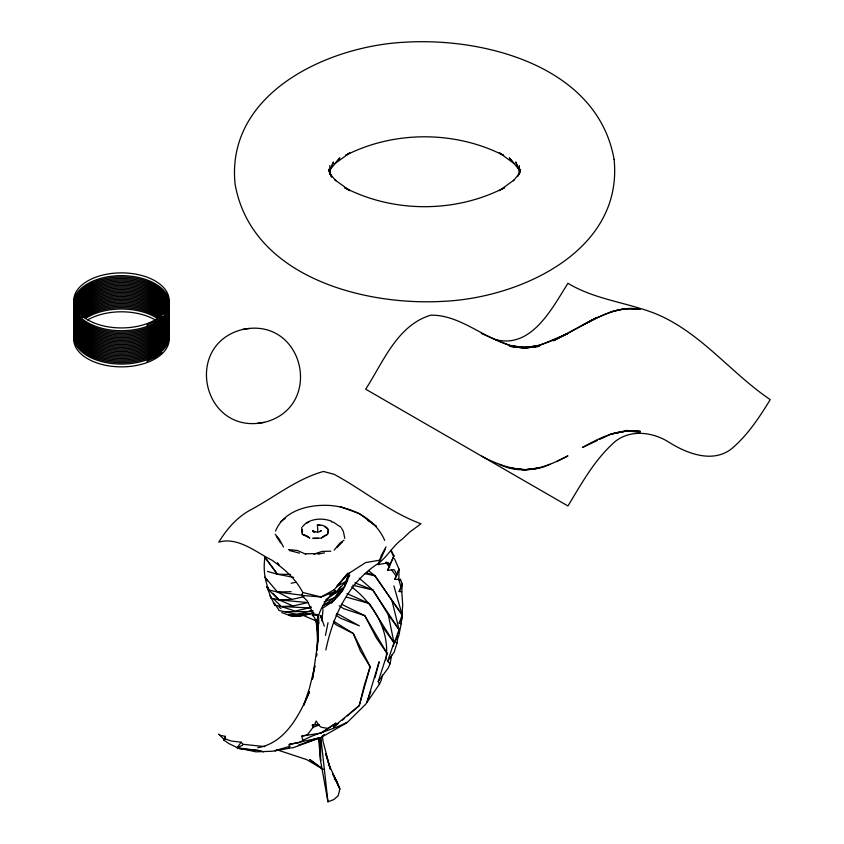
<?xml version="1.0" encoding="UTF-8"?>
<svg xmlns="http://www.w3.org/2000/svg" width="844" height="844" viewBox="0 0 844 844"><rect width="100%" height="100%" fill="white"/><g stroke="black" fill="none" stroke-linecap="round" stroke-linejoin="round"><path stroke-width="1.27" d="M318.125 616.014L318.082 635.247L318.04 617.629M317.755 638.866L317.165 649.975M317.861 633.949L317.956 615.107M264.868 746.624L242.872 744.292L241.162 742.203L237.101 747.795L255.964 751.835L272.137 751.255L287.772 748.522L289.112 748.058L289.228 744.397L299.05 742.699C314.01 733.162 332.81 730.376 348.066 721.673L365.642 704.286L379.389 684.262L378.228 681.519L388.346 667.847L390.065 663.785L387.649 661.263L394.211 652.022L397.018 643.033L394.739 641.651L398.832 635.595L401.132 623.885L399.149 623.136L401.776 619.021L402.704 604.737L401.776 591.771L399.149 591.496L401.132 587.857L398.832 579.395L399.064 569.183L394.443 558.644M317.914 630.584L317.059 647.654L312.459 679.209M401.776 591.771L402.219 583.964L400.362 579.089M316.722 655.999L316.901 653.435M317.165 649.606L317.777 640.649M293.701 577.38L277.465 574.247L264.91 557.293C263.265 568.339 264.52 579.596 268.772 589.945L278.984 599.884L293.121 605.971L307.838 602.574L278.984 599.884L271.23 598.174L270.101 595.59L274.775 605.159L281.432 606.541L295.01 611.067L311.025 607.543M317.998 532.553L317.386 525.116C321.437 524.377 326.058 525.991 328.358 529.494L327.651 534.463L324.55 535.56L320.868 538.303L326.522 535.096M321.965 619.696L323.03 609.579M401.132 623.885L402.219 614.97L393.874 585.884M520.02 173.009L520.526 169.327L518.121 175.415M327.831 533.218L328.358 529.494M397.018 643.033L398.136 635.722M398.505 633.285L399.064 629.624L391.985 600.654L374.958 575.756L368.796 570.818M312.396 679.441L314.896 665.842L309.474 688.219L303.587 705.489L309.516 691.679C299.525 714.9 285.261 743.216 257.768 747.678M390.065 663.785L391.679 655.113M393.304 646.441L393.99 642.727L388.282 614.696L372.826 589.998L359.249 578.182M325.858 649.986C332.589 617.428 347.485 584.449 375.675 565.153C386.299 558.939 392.196 546.258 402.451 538.968L409.73 532.1L420.956 523.786C389.327 512.076 363.395 490.1 334.097 474.307L323.495 471.458C296.571 478.896 274.057 497.538 249.539 510.472C236.404 517.857 226.572 529.473 218.775 542.154C237.934 536.541 256.048 552.261 272.137 560.3C284.312 568.961 295.885 578.963 302.764 592.488L321.1 596.993L335.817 591.201L334.129 589.756L321.1 596.993L301.793 595.389L302.764 592.488M325.446 635.448L328.01 622.703M382.501 674.978L381.382 680L379.389 684.262M385.845 659.902C390.55 631.576 373.639 603.787 351.684 586.907M313.145 727.275L318.673 725.186L318.863 724.447L318.061 724.289L316.236 720.987L314.685 724.426L312.28 725.175L313.145 727.275L307.343 734.808L301.793 736.126L302.764 739.935M374.979 677.7L379.156 661.749L366.94 702.134M398.832 579.395L394.739 579.385L397.018 574.701L394.211 569.711L387.649 570.322L390.065 564.288L388.346 562.726L378.228 564.615L381.382 555.289L386.067 546.817M401.132 587.857L402.219 583.964L399.149 591.496M242.872 744.292L242.576 745.263L237.101 747.795L260.416 750.717L263.486 751.899M322.345 736.105L323.03 741.327L330.268 768.937L325.763 753.787L329.033 764.748L339.879 788.971L338.18 795.734L333.823 799.553L327.957 801.8L320.583 760.803L318.673 739.217M378.228 681.519L387.238 653.615L364.83 615.687L341.451 604.22M387.649 661.263L393.99 642.727L369.398 603.534L346.937 593.606M366.929 702.43L370.864 691.268M394.739 641.651L399.064 629.624L372.826 589.998L354.86 582.793M397.018 574.701L399.064 569.183L394.739 579.385M399.149 623.136L402.219 614.97L374.958 575.756L366.465 572.643M329.603 171.733L333.454 162.006L330.595 168.483M334.129 727.391L335.817 723.192L321.1 733.067L301.793 736.126M301.793 595.389L307.343 601.065L313.145 613.715L312.28 615.065L314.685 617.787L316.236 622.619L318.673 615.012C322.07 605.718 327.44 596.771 335.817 591.201M325.9 599.651L335.944 592.731L345.702 581.579L349.458 572.643M387.649 570.322L393.99 555.869L391.088 550.151M518.1 176.101L519.049 173.938L513.374 180.743M322.513 605.992L334.815 597.615L344.32 587.013L349.638 575.102L346.42 579.248M378.228 564.615L385.117 549.391M390.065 564.288L393.99 555.869M340.997 592.108L339.837 594.376L333.327 601.107L322.06 608.629M223.818 739.239L225.316 736.348L220.284 735.377L218.775 734.185L223.818 739.239L223.839 740.072L228.745 743.511L239.728 748.818L260.416 750.717M275.555 531.034C284.164 509.765 310.307 504.005 331.006 505.556C353.014 507.571 375.685 519.218 384.674 540.371M332.916 600.896L331.544 603.038L333.095 601.002M336.988 595.811L333.327 601.107L322.524 605.834M324.043 601.814L334.815 597.615L340.111 590.42M344.637 584.259L347.665 580.144L342.326 591.349L334.815 597.615M334.129 589.756L348.066 573.846L365.642 562.579L379.389 560.237M329.835 594.872L335.944 592.731L340.776 586.506M334.14 550.14L339.837 543.188L343.993 540.213M345.702 581.579L336.64 586.717L347.707 573.16M330.12 169.56L339.847 157.902L335.036 163.536L349.806 152.848L345.534 155.317M336.64 586.717L346.409 575.323M302.542 526.593L305.844 523.28L308.851 522.246M336.925 547.545L342.326 542.154M342.379 720.164L344.363 718.455M347.338 715.891L359.249 705.647L370.147 666.718L353.277 633.506L333.464 621.121M320.266 531.53L321.385 530.581L319.201 531.857M333.306 726.916L359.249 705.647L364.017 686.457L370.147 666.718L360.335 650.819L353.277 633.506L336.608 625.066L333.58 622.745M322.345 735.979L324.349 734.407M335.384 725.787L338.391 723.435M223.839 740.072L225.39 738.922L225.316 736.348M321.1 733.067L335.817 723.192M280.345 521.919L285.293 518.269M161.816 316.437L155.159 321.258L146.814 325.098M161.816 352.581L155.159 357.402L146.814 361.253M499.363 190.649L514.133 179.962M335.944 592.731L344.32 587.013M501.505 189.425L504.701 187.568C455.56 213.068 393.61 213.068 344.468 187.568L348.741 190.037M313.736 612.311C306.53 615.54 297.637 617.017 289.851 615.508M289.112 748.058L293.068 747.742L320.741 737.614L346.873 722.823M569.067 332.789L596.845 317.397L553.506 340.765L567.949 333.412C550.098 341.883 530.391 351.368 510.156 345.776L524.609 347.517L539.052 345.745C498.793 356.601 469.19 314.327 430.693 315.192C397.155 325.33 383.26 362.034 365.674 389.189L567.949 505.978C580.872 484.699 593.1 462.375 611.299 445.083C626.712 428.763 651.41 431.031 669.092 442.309C688.082 454.294 715.364 464.358 734.111 446.56C748.913 433.32 759.916 416.472 770.234 399.634C730.334 372.668 700.235 331.681 654.638 313.303C626.111 302.31 594.503 299.377 567.949 283.289C552.008 308.408 531.688 348.825 495.713 339.657M313.578 612.491L311.478 613.599L305.285 614.495M556.84 461.383L567.949 455.855C546.195 467.534 522.805 475.647 499.321 464.358M611.299 311.647L625.742 308.693L640.195 309.4C619.39 305.412 600.253 316.183 582.402 325.235C600.221 316.11 619.401 305.285 640.195 309.315M597.425 440.452L582.402 447.51C599.841 437.667 619.559 427.919 640.195 431.674L625.742 431.062L611.299 434.016L625.742 431.147L640.195 431.759L625.742 431.147L611.299 433.932L599.736 439.365M345.629 155.391C394.137 130.598 455.032 130.598 503.541 155.391M306.625 522.731C314.147 518.258 323.621 518.184 331.671 521.233M284.681 611.647L309.326 611.605L311.721 610.56L297.373 614.443L279.206 610.539L274.363 603.091L274.775 605.159M567.949 333.412L539.052 345.66L524.609 347.433L510.156 345.692L481.259 333.475M293.121 605.971L281.432 606.541L308.471 607.891L310.877 606.868M308.471 607.891L310.866 606.952M549.887 464.316C527.215 475.436 502.074 467.207 481.259 455.929M298.386 745.199L320.34 737.55L311.563 740.072M313.957 554.181L322.06 551.417L330.827 551.195M242.692 329.455C182.431 344.447 202.634 435.42 264.267 422.338C324.529 407.336 304.325 316.363 242.692 329.455L249.56 328.485M275.228 750.538L290.262 746.201M274.933 750.865L283.573 748.828M309.326 611.605L313.145 610.718M272.939 593.343L278.984 599.884L291.813 599.409L303.829 596.74M289.228 744.397L320.741 737.614M291.138 583.246L296.16 582.254M318.167 554.054L324.486 552.841M312.797 538.177L319.654 538.134M257.399 423.298L264.267 422.338M296.634 615.751L292.921 616.289L289.587 614.801M300.337 615.213L302.817 614.854M312.28 725.175L318.863 724.447M313.208 538.483L318.315 538.356M268.624 588.669L266.894 586.791L268.772 589.945L277.465 592.013L291.138 591.697M305.465 553.791L319.296 553.569M267.506 571.42L277.465 574.247L290.505 574.437M625.742 430.472L640.195 431.094M312.28 615.065L318.863 615.476M314.411 532.29L312.586 530.644L314.538 532.047L313.029 531.224L317.154 532.11M288.49 549.602L297.373 550.488L305.739 554.181M241.162 742.203L231.119 741L225.39 738.922M317.386 525.116L319.971 525.432M267.506 580.872L264.91 577.159L277.465 592.013L302.226 595.252M328.59 728.541L321.29 727.275L318.673 725.186M331.386 521.866L333.739 522.341L339.024 526.044M364.671 573.582L374.958 575.756M313.145 613.715L318.673 615.012M352.665 585.177L372.826 589.998M289.608 550.531L299.472 553.147M346.557 597.172L369.398 603.534M290.705 615.877L281.696 612.533M276.737 749.694L306.646 759.6L323.178 769.38M313.029 531.224L314.991 531.899M341.989 507.434L340.259 506.822L359.365 513.553L376.318 526.297L367.963 520.442M303.777 615.635L316.3 621.005M309.621 538.018L302.426 534.347L301.719 527.416M277.465 592.013L291.813 599.409M336.777 613.419L359.365 625.847L340.259 618.093L335.996 615.065M503.636 155.317L499.363 152.848L514.133 163.536L509.322 157.902L518.237 168.589M339.246 605.749L343.624 608.64L364.83 615.687L376.318 637.874L387.238 653.615M309.642 537.818L306.594 535.645L302.426 534.347L301.952 529.726M335.036 179.962L349.806 190.649M321.48 768.029L309.748 759.547L322.862 769.243M324.75 526.635L327.451 528.777M279.058 606.984L280.925 608.535M273.878 599.24L280.482 605.633M339.837 526.213L341.134 527.532M334.329 778.917L337.041 781.671L339.879 788.971M275.165 534.273L279.206 539.052L283.468 546.965M335.796 180.743L330.12 173.938L331.555 177.177M386.478 562.083L388.947 565.1M385.866 562.399L389.759 567.537M391.321 569.584L395.994 575.756M398.326 578.836L399.887 580.883M264.91 557.293L277.465 574.247M388.282 614.696L399.064 629.624M391.985 600.654L402.219 614.97M382.976 627.314L393.99 642.727M277.476 563.096L278.984 565.237L277.57 563.064M276.421 536.499L280.556 542.861M341.693 528.502L343.36 531.404L344.785 538.314M337.009 781.639L332.8 774.075L339.425 788.169M518.575 168.483L515.716 162.006L519.566 171.733M391.363 551.617L393.42 556.301M331.523 176.628L328.643 169.327L328.981 171.786M266.894 586.791L271.23 598.174M324.328 626.111L320.593 615.561L322.45 621.353L320.889 616.014M329.033 764.748L330.268 768.937M316.141 619.422L317.777 641.946M320.847 737.804L327.957 801.8M316.901 620.171L317.893 634.572M316.901 620.329L317.861 634.277M319.296 737.846L320.583 760.803L320.562 737.751M318.557 616.278L318.884 623.758M317.576 616.996L317.682 619.517M317.492 627.356L317.777 637.579M318.093 617.449L318.156 619.781M317.608 630.099L317.777 637.906M317.671 632.515L317.755 640.364M519.345 165.582L519.345 174.212M329.825 165.582L329.825 174.212M168.821 336.25A47.675 27.525 0 0 1 122.507 366.855A47.675 27.525 0 0 1 73.882 337.473M87.734 319.865A47.675 27.525 0 0 1 155.159 319.865M168.821 326.512A47.675 27.525 0 0 1 123.583 357.096A47.675 27.525 0 0 1 73.776 328.981M81.077 314.949A47.675 27.525 0 0 1 161.816 314.949M168.821 332.082A47.675 27.525 0 0 1 123.583 362.656A47.675 27.525 0 0 1 73.776 334.541M84.653 317.65A47.675 27.525 0 0 1 159.2 318.346M168.821 329.297A47.675 27.525 0 0 1 123.583 359.882A47.675 27.525 0 0 1 73.776 331.755M81.91 316.996A47.675 27.525 0 0 1 160.982 316.996M168.821 320.952A47.675 27.525 0 0 1 123.583 351.537A47.675 27.525 0 0 1 73.776 323.421M77.743 313.029A47.675 27.525 0 0 1 121.452 296.508A47.675 27.525 0 0 1 165.15 313.029M168.821 323.737A47.675 27.525 0 0 1 124.659 354.28A47.675 27.525 0 0 1 73.776 327.44M79.294 313.957A47.675 27.525 0 0 1 121.452 299.293A47.675 27.525 0 0 1 163.599 313.957M168.821 318.177A47.675 27.525 0 0 1 123.583 348.751A47.675 27.525 0 0 1 73.776 320.636M77.057 311.204A47.675 27.525 0 0 1 121.452 293.733A47.675 27.525 0 0 1 165.835 311.204M168.821 315.392A47.675 27.525 0 0 1 124.659 345.945A47.675 27.525 0 0 1 73.776 319.095M76.445 309.389A47.675 27.525 0 0 1 121.452 290.948A47.675 27.525 0 0 1 166.447 309.389M168.821 309.832A47.675 27.525 0 0 1 123.583 340.417A47.675 27.525 0 0 1 73.776 312.291M74.736 307.395A47.675 27.525 0 0 1 120.375 285.399A47.675 27.525 0 0 1 167.682 306.182M168.821 312.618A47.675 27.525 0 0 1 123.583 343.192A47.675 27.525 0 0 1 73.776 315.076M75.211 308.967A47.675 27.525 0 0 1 121.452 288.173A47.675 27.525 0 0 1 167.682 308.967M74.356 305.834A47.675 27.525 0 0 1 149.177 287.741A47.675 27.525 0 0 1 143.733 334.467A47.675 27.525 0 0 1 73.776 310.75M74.072 304.273A47.675 27.525 0 0 1 148.006 284.491A47.675 27.525 0 0 1 144.356 331.492A47.675 27.525 0 0 1 73.776 307.976M168.821 333.464A47.675 27.525 0 0 1 123.583 364.049A47.675 27.525 0 0 1 73.776 335.933M85.645 318.367A47.675 27.525 0 0 1 157.248 318.367M168.821 330.69A47.675 27.525 0 0 1 124.659 361.232A47.675 27.525 0 0 1 73.776 334.393M82.775 317.661A47.675 27.525 0 0 1 160.117 317.661M168.821 327.905A47.675 27.525 0 0 1 124.659 358.457A47.675 27.525 0 0 1 73.776 331.608M81.077 316.342A47.675 27.525 0 0 1 161.816 316.342M168.821 322.345A47.675 27.525 0 0 1 123.583 352.929A47.675 27.525 0 0 1 73.776 324.803M78.492 313.483A47.675 27.525 0 0 1 121.452 297.9A47.675 27.525 0 0 1 164.401 313.483M168.821 325.13A47.675 27.525 0 0 1 123.583 355.704A47.675 27.525 0 0 1 73.776 327.588M79.294 315.339A47.675 27.525 0 0 1 161.816 313.567M168.821 319.57A47.675 27.525 0 0 1 124.659 350.112A47.675 27.525 0 0 1 73.776 323.263M77.743 311.647A47.675 27.525 0 0 1 121.452 295.126A47.675 27.525 0 0 1 165.15 311.647M74.072 305.665A47.675 27.525 0 0 1 148.597 286.116A47.675 27.525 0 0 1 143.09 333.274A47.675 27.525 0 0 1 73.776 308.123M168.821 314A47.675 27.525 0 0 1 123.583 344.584A47.675 27.525 0 0 1 73.776 316.468M75.211 310.36A47.675 27.525 0 0 1 119.31 289.587A47.675 27.525 0 0 1 166.447 307.997M168.821 316.785A47.675 27.525 0 0 1 123.583 347.369A47.675 27.525 0 0 1 73.776 319.243M76.445 310.771A47.675 27.525 0 0 1 121.452 292.341A47.675 27.525 0 0 1 166.447 310.771M168.821 311.225A47.675 27.525 0 0 1 124.659 341.767A47.675 27.525 0 0 1 73.776 314.928M75.211 307.575A47.675 27.525 0 0 1 121.452 286.781A47.675 27.525 0 0 1 167.682 307.575M74.356 307.227A47.675 27.525 0 0 1 149.757 289.376A47.675 27.525 0 0 1 142.457 336.239A47.675 27.525 0 0 1 73.776 310.908M614.094 159.421C623.421 250.89 520.315 297.774 443.923 301.297C363.447 306.172 251.406 276.579 235.075 184.076C225.749 92.618 328.854 45.734 405.247 42.2C485.722 37.326 597.763 66.919 614.094 159.421M310.339 613.546L300.095 615.92L288.574 614.959L310.339 613.546M539.052 468.019L524.609 469.802L510.156 468.051L524.609 469.802L539.052 468.019M531.836 347.2L524.609 348.097L510.156 346.356L524.609 348.097L539.052 346.325L531.836 347.2M93.135 326.723A47.675 27.525 0 0 0 168.821 307.659A47.675 27.525 0 0 0 102.377 279.343A47.675 27.525 0 0 0 93.135 326.723M93.135 325.33A47.675 27.525 0 0 0 168.821 306.267A47.675 27.525 0 0 0 102.377 277.95A47.675 27.525 0 0 0 93.135 325.33M93.135 328.116A47.675 27.525 0 0 0 168.821 309.041A47.675 27.525 0 0 0 102.377 280.736A47.675 27.525 0 0 0 93.135 328.116M93.135 322.545A47.675 27.525 0 0 0 168.821 303.481A47.675 27.525 0 0 0 102.377 275.176A47.675 27.525 0 0 0 93.135 322.545"/></g></svg>
